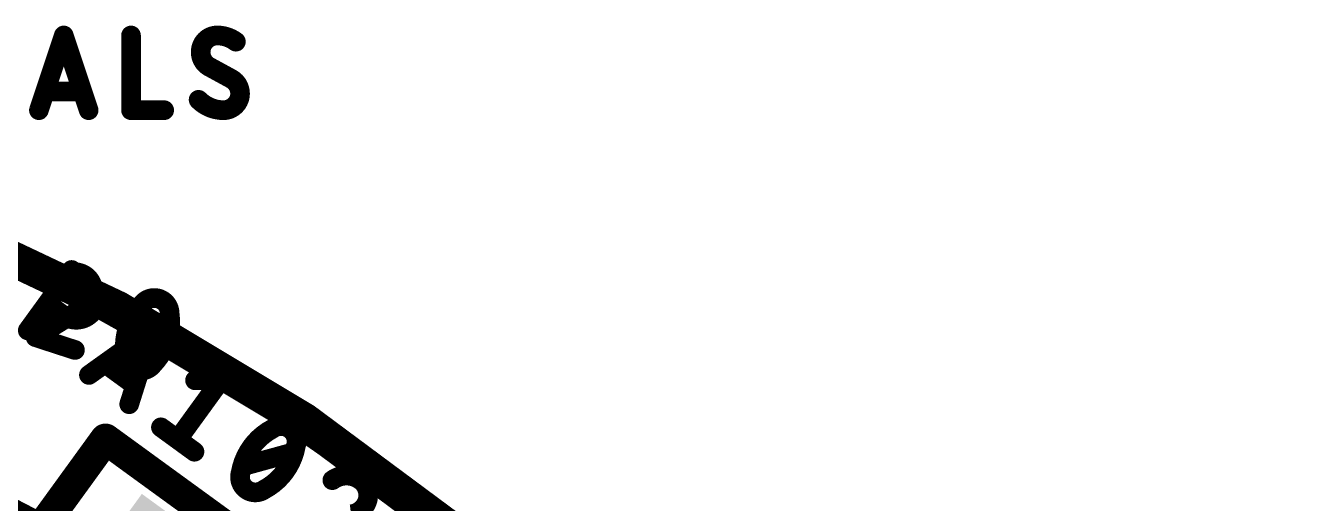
# Model space of a CAD drawing. Extents: x -30 to 92, y -59 to 43.
# Drawn here: x 20.81 to 29.09, y 32.98 to 36.07 of the extents above; entities that cross this region are included whole.
import ezdxf

# ---------------------------------------------------------------- set-up
doc = ezdxf.new("R2010")
doc.units = 0
for name, color, linetype in [('1', 12, 'CONTINUOUS'), ('16', 132, 'CONTINUOUS'), ('20', 53, 'CONTINUOUS'), ('21', 41, 'CONTINUOUS'), ('27', 253, 'CONTINUOUS'), ('29', 253, 'CONTINUOUS')]:
    doc.layers.add(name, color=color, linetype=linetype)

# ---------------------------------------------------------------- blocks, each defined once
blk = doc.blocks.new('RECT')
blk.add_solid([(-0.5, -0.5), (0.5, -0.5), (-0.5, 0.5), (0.5, 0.5)])

msp = doc.modelspace()

# ---------------------------------------------------------------- linework, layer by layer
at = {"layer": '1', "const_width": 0.2032}
for points in [[(28.956, 21.59, 0.4142), (14.605, 35.941)], [(14.605, 33.655, 2.4142), (26.67, 21.59)], [(26.67, 21.59, 0.4142), (14.605, 33.655)]]:
    msp.add_lwpolyline(points, format="xyb", dxfattribs=at)
at = {"layer": '1', "const_width": 0.1778}
msp.add_lwpolyline([(21.544, 32.5015), (19.3623, 33.632)], dxfattribs=at)
at = {"layer": '16', "const_width": 0.2032}
msp.add_lwpolyline([(28.9878, 21.6218, 0.4142), (14.6685, 35.941)], format="xyb", dxfattribs=at)
at = {"layer": '20', "const_width": 0.2032}
msp.add_lwpolyline([(18.415, 7.747, 0.762), (18.415, 35.433)], format="xyb", dxfattribs=at)
at = {"layer": '21'}
for points, const_width in [([(14.605, 7.239, 1), (14.605, 35.941, 1), (14.605, 7.239)], 0.2032), ([(21.3598, 33.4388, 1), (21.301, 33.3579)], 0.1), ([(21.3708, 33.369, 1), (21.2899, 33.4277)], 0.1)]:
    msp.add_lwpolyline(points, format="xyb", dxfattribs=dict(at, const_width=const_width))
at = {"layer": '21', "const_width": 0.2}
for points in [[(21.3304, 33.3984), (19.6981, 31.1517)], [(23.7574, 31.635), (21.3304, 33.3984)]]:
    msp.add_lwpolyline(points, dxfattribs=at)
at = {"layer": '27', "const_width": 0.127}
for points in [[(20.8998, 35.5219), (21.0606, 36.0045)], [(21.0606, 36.0045), (21.2215, 35.5219)], [(21.4954, 36.0045), (21.4954, 35.5219)], [(22.1469, 35.723), (21.9994, 35.8034)], [(21.1813, 35.6425), (20.94, 35.6425)], [(21.4954, 35.5219), (21.7099, 35.5219)], [(20.8277, 34.0996), (21.1114, 34.49)], [(21.1114, 34.49), (21.2198, 34.4112)], [(21.1776, 34.2408), (20.8781, 34.0562)], [(21.0622, 34.1943), (20.9538, 34.2731)], [(21.4585, 33.9804), (21.7453, 34.1691)], [(20.8781, 34.0562), (21.133, 33.9734)], [(21.2232, 33.8122), (21.6371, 34.1081)], [(21.6371, 34.1081), (21.4835, 33.6231)], [(21.5219, 33.7444), (21.3267, 33.8862)], [(22.0809, 33.7856), (21.7972, 33.3952)], [(21.9094, 33.7777), (22.0809, 33.7856)], [(21.6888, 33.474), (21.9057, 33.3164)], [(22.2174, 33.2225), (22.5485, 33.3134)]]:
    msp.add_lwpolyline(points, dxfattribs=at)
at = {"layer": '27'}
for points, const_width in [([(21.0907, 36.0145, 1), (21.0305, 35.9945)], 0.0635), ([(21.0907, 35.9945, 1), (21.0305, 36.0145)], 0.0635), ([(21.5272, 36.0045, 1), (21.4637, 36.0045)], 0.0635), ([(22.053, 36.0045, 0.4142), (21.9458, 35.8973)], 0.127), ([(22.1737, 35.9643, 0.1623), (22.053, 36.0045)], 0.127), ([(22.053, 36.0362, 1), (22.053, 35.9728)], 0.0635), ([(22.053, 35.9727, 1), (22.053, 36.0362)], 0.0635), ([(22.1546, 35.9389, 1), (22.1927, 35.9897)], 0.0635), ([(21.9458, 35.8973, 0.2656), (21.9994, 35.8034)], 0.127), ([(21.9775, 35.8973, 1), (21.914, 35.8973)], 0.0635), ([(21.914, 35.8973, 1), (21.9775, 35.8973)], 0.0635), ([(22.0146, 35.8313, 1), (21.9842, 35.7755)], 0.0635), ([(21.9833, 35.7761, 1), (22.0155, 35.8308)], 0.0635), ([(22.2005, 35.6291, 0.2656), (22.1469, 35.723)], 0.127), ([(22.163, 35.7503, 1), (22.1308, 35.6956)], 0.0635), ([(22.1317, 35.6951, 1), (22.1621, 35.7509)], 0.0635), ([(20.94, 35.6743, 1), (20.94, 35.6108)], 0.0635), ([(21.1813, 35.6108, 1), (21.1813, 35.6743)], 0.0635), ([(22.0933, 35.5219, 0.4142), (22.2005, 35.6291)], 0.127), ([(22.2323, 35.6291, 1), (22.1688, 35.6291)], 0.0635), ([(21.9324, 35.5889, 0.2), (22.0933, 35.5219)], 0.127), ([(21.9549, 35.6113, 1), (21.9099, 35.5666)], 0.0635), ([(22.1688, 35.6291, 1), (22.2323, 35.6291)], 0.0635), ([(20.8696, 35.5319, 1), (20.9299, 35.5119)], 0.0635), ([(21.1914, 35.5119, 1), (21.2516, 35.5319)], 0.0635), ([(21.4954, 35.5537, 1), (21.4954, 35.4901)], 0.0635), ([(21.4637, 35.5219, 1), (21.5272, 35.5219)], 0.0635), ([(21.7099, 35.4901, 1), (21.7099, 35.5537)], 0.0635), ([(22.0933, 35.5537, 1), (22.0933, 35.4901)], 0.0635), ([(22.0933, 35.4902, 1), (22.0933, 35.5536)], 0.0635), ([(21.1674, 34.4696, 0.3252), (20.994, 34.4132)], 0.127), ([(21.13, 34.5157, 1), (21.0927, 34.4644)], 0.0635), ([(21.1371, 34.4714, 1), (21.0857, 34.5087)], 0.0635), ([(21.2449, 34.3176, 0.4142), (21.1674, 34.4696)], 0.127), ([(21.1772, 34.4998, 1), (21.1576, 34.4394)], 0.0635), ([(21.1576, 34.4394, 1), (21.1772, 34.4998)], 0.0635), ([(20.9683, 34.4318, 1), (21.0197, 34.3946)], 0.0635), ([(21.0622, 34.1943, 1), (21.2198, 34.4112)], 0.127), ([(21.2385, 34.4369, 1), (21.2012, 34.3856)], 0.0635), ([(21.2012, 34.3856, 1), (21.2385, 34.4369)], 0.0635), ([(21.1776, 34.2408, 0.2053), (21.2449, 34.3176)], 0.127), ([(21.2147, 34.3274, 1), (21.2751, 34.3078)], 0.0635), ([(21.2751, 34.3078, 1), (21.2147, 34.3274)], 0.0635), ([(21.6765, 34.3042, 0.3204), (21.5665, 34.2695)], 0.127), ([(21.6863, 34.3344, 1), (21.6666, 34.274)], 0.0635), ([(21.745, 34.2115, 0.3205), (21.6765, 34.3042)], 0.127), ([(21.6666, 34.274, 1), (21.6863, 34.3344)], 0.0635), ([(20.9725, 34.2988, 1), (20.9351, 34.2474)], 0.0635), ([(21.1639, 34.2694, 1), (21.1914, 34.2121)], 0.0635), ([(21.1943, 34.2137, 1), (21.161, 34.2678)], 0.0635), ([(21.5665, 34.2695, 0.1138), (21.4744, 34.1162)], 0.127), ([(21.5411, 34.2886, 1), (21.5919, 34.2504)], 0.0635), ([(21.5893, 34.2474, 1), (21.5437, 34.2915)], 0.0635), ([(21.7294, 34.0333, 0.1139), (21.745, 34.2115)], 0.127), ([(21.7764, 34.2159, 1), (21.7135, 34.2071)], 0.0635), ([(21.0809, 34.22, 1), (21.0436, 34.1687)], 0.0635), ([(21.0436, 34.1687, 1), (21.0809, 34.22)], 0.0635), ([(21.4744, 34.1162, 0.1139), (21.4588, 33.938)], 0.127), ([(21.5046, 34.1064, 1), (21.4442, 34.126)], 0.0635), ([(21.7132, 34.211, 1), (21.7767, 34.212)], 0.0635), ([(21.7628, 34.1426, 1), (21.7279, 34.1956)], 0.0635), ([(20.802, 34.1183, 1), (20.8534, 34.081)], 0.0635), ([(20.8879, 34.0864, 1), (20.8682, 34.026)], 0.0635), ([(20.8614, 34.0833, 1), (20.8947, 34.0292)], 0.0635), ([(21.4442, 34.126, 1), (21.5046, 34.1064)], 0.0635), ([(21.6373, 33.88, 0.1138), (21.7294, 34.0333)], 0.127), ([(21.6673, 34.0985, 1), (21.6068, 34.1177)], 0.0635), ([(21.6555, 34.0823, 1), (21.6186, 34.1339)], 0.0635), ([(21.7596, 34.0235, 1), (21.6992, 34.0431)], 0.0635), ([(21.1232, 33.9432, 1), (21.1428, 34.0036)], 0.0635), ([(21.441, 34.0069, 1), (21.4759, 33.9539)], 0.0635), ([(21.6992, 34.0431, 1), (21.7596, 34.0235)], 0.0635), ([(21.3454, 33.9119, 1), (21.308, 33.8605)], 0.0635), ([(21.4905, 33.9385, 1), (21.427, 33.9375)], 0.0635), ([(21.4588, 33.938, 0.3204), (21.5273, 33.8453)], 0.127), ([(21.4273, 33.9336, 1), (21.4902, 33.9424)], 0.0635), ([(21.5273, 33.8453, 0.3204), (21.6373, 33.88)], 0.127), ([(21.6144, 33.902, 1), (21.6601, 33.8579)], 0.0635), ([(21.6627, 33.8609, 1), (21.6119, 33.8991)], 0.0635), ([(21.2048, 33.8381, 1), (21.2417, 33.7864)], 0.0635), ([(21.5371, 33.8754, 1), (21.5175, 33.8151)], 0.0635), ([(21.5175, 33.8151, 1), (21.5371, 33.8754)], 0.0635), ([(22.1066, 33.767, 1), (22.0552, 33.8043)], 0.0635), ([(22.0824, 33.7539, 1), (22.0794, 33.8174)], 0.0635), ([(21.5032, 33.7187, 1), (21.5406, 33.7701)], 0.0635), ([(21.9079, 33.8094, 1), (21.9109, 33.746)], 0.0635), ([(21.4533, 33.6327, 1), (21.5138, 33.6136)], 0.0635), ([(21.7074, 33.4997, 1), (21.6701, 33.4483)], 0.0635), ([(22.4094, 33.4641, 0.1139), (22.2745, 33.3467)], 0.127), ([(22.5248, 33.4632, 0.3205), (22.4094, 33.4641)], 0.127), ([(22.3912, 33.4901, 1), (22.4277, 33.4381)], 0.0635), ([(22.4243, 33.4361, 1), (22.3945, 33.4921)], 0.0635), ([(22.5613, 33.3538, 0.3205), (22.5248, 33.4632)], 0.127), ([(22.5434, 33.4888, 1), (22.5061, 33.4375)], 0.0635), ([(22.5061, 33.4375, 1), (22.5434, 33.4888)], 0.0635), ([(21.7715, 33.4139, 1), (21.8229, 33.3765)], 0.0635), ([(21.887, 33.2907, 1), (21.9244, 33.3421)], 0.0635), ([(22.2745, 33.3467, 0.1139), (22.2046, 33.1821)], 0.127), ([(22.2488, 33.3654, 1), (22.3002, 33.3281)], 0.0635), ([(22.3002, 33.3281, 1), (22.2488, 33.3654)], 0.0635), ([(22.4914, 33.1891, 0.1139), (22.5613, 33.3538)], 0.127), ([(22.5309, 33.3631, 1), (22.5916, 33.3444)], 0.0635), ([(22.5925, 33.3483, 1), (22.53, 33.3593)], 0.0635), ([(22.5569, 33.2827, 1), (22.5401, 33.344)], 0.0635), ([(22.209, 33.2531, 1), (22.2258, 33.1919)], 0.0635), ([(22.2046, 33.1821, 0.3205), (22.2411, 33.0727)], 0.127), ([(22.1733, 33.1876, 1), (22.2358, 33.1766)], 0.0635), ([(22.2349, 33.1728, 1), (22.1742, 33.1914)], 0.0635), ([(22.3564, 33.0718, 0.1139), (22.4914, 33.1891)], 0.127), ([(22.4657, 33.2078, 1), (22.5171, 33.1705)], 0.0635), ([(22.5171, 33.1705, 1), (22.4657, 33.2078)], 0.0635), ([(22.9794, 33.1328, 0.3252), (22.7971, 33.1327)], 0.127), ([(22.7784, 33.1584, 1), (22.8158, 33.107)], 0.0635), ([(23.0061, 32.9643, 0.4142), (22.9794, 33.1328)], 0.127), ([(22.9981, 33.1585, 1), (22.9608, 33.1071)], 0.0635), ([(22.9608, 33.1071, 1), (22.9981, 33.1585)], 0.0635), ([(22.2597, 33.0984, 1), (22.2224, 33.047)], 0.0635), ([(22.2411, 33.0727, 0.3205), (22.3564, 33.0718)], 0.127), ([(22.2224, 33.047, 1), (22.2597, 33.0984)], 0.0635), ([(22.3415, 33.0998, 1), (22.3713, 33.0438)], 0.0635), ([(22.3746, 33.0458, 1), (22.3382, 33.0978)], 0.0635), ([(22.9184, 32.912, 0.2053), (23.0061, 32.9643)], 0.127), ([(23.0318, 32.9456, 1), (22.9804, 32.9829)], 0.0635), ([(22.9804, 32.9829, 1), (23.0318, 32.9456)], 0.0635)]:
    msp.add_lwpolyline(points, format="xyb", dxfattribs=dict(at, const_width=const_width))

# ---------------------------------------------------------------- block references
at = {"layer": '29', "xscale": 0.9032, "yscale": 0.6032, "rotation": 234}
msp.add_blockref('RECT', (21.544, 32.5015), dxfattribs=at)

doc.saveas('drawing.dxf')
